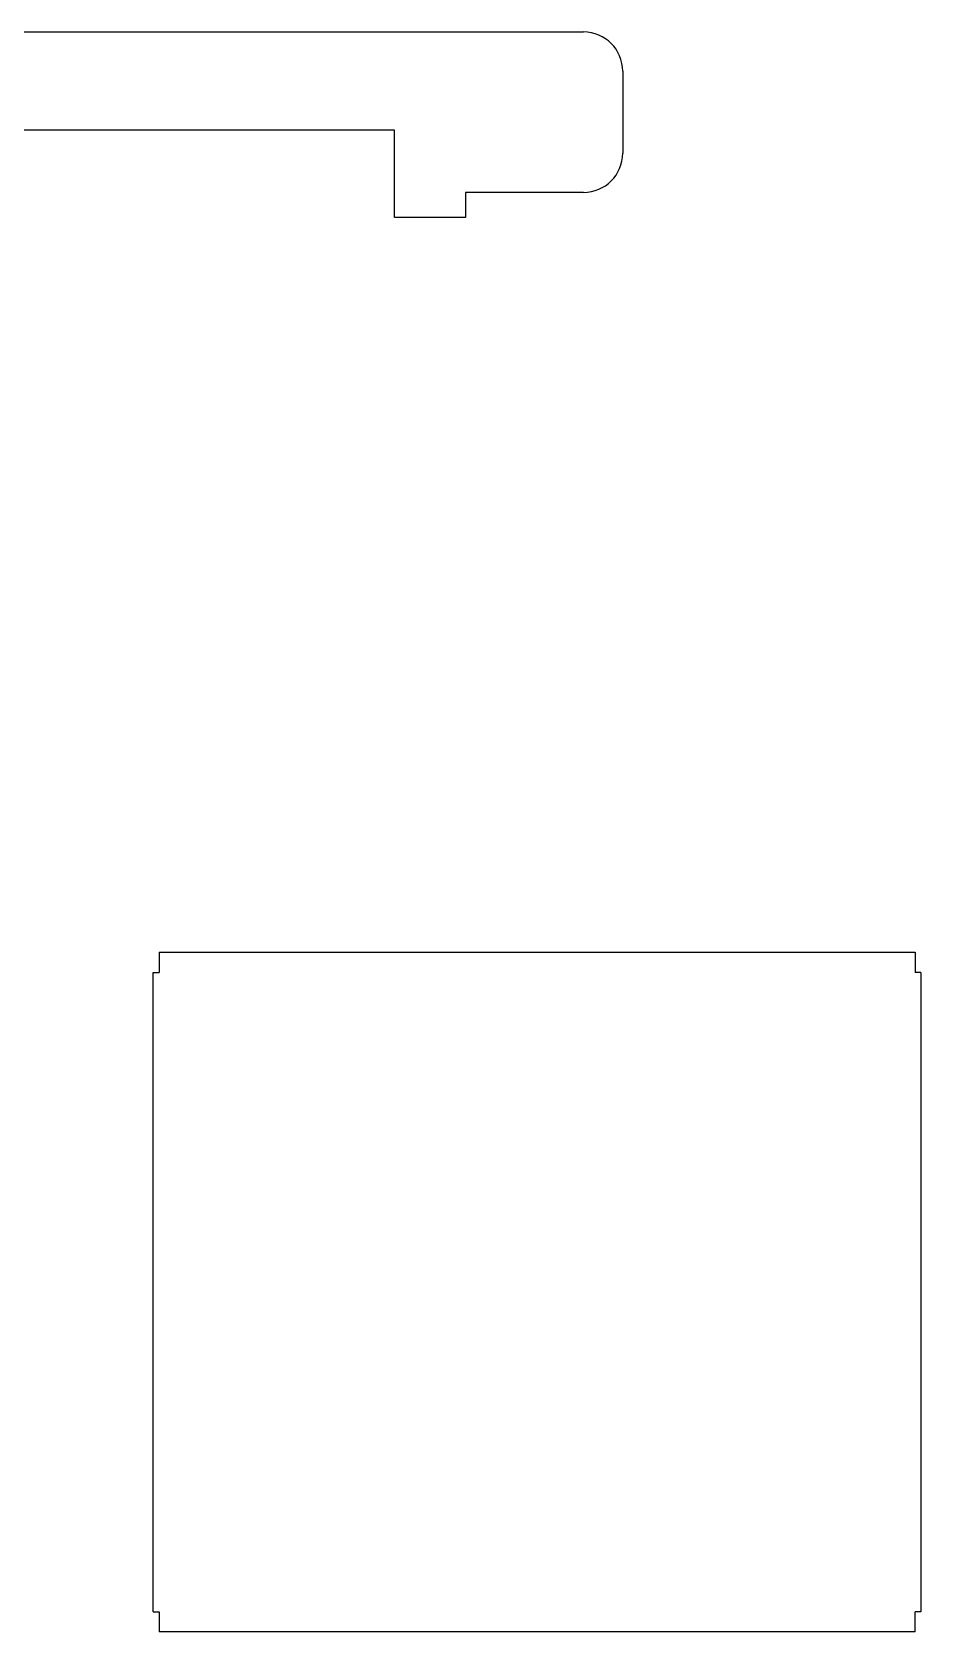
# Model space of a CAD drawing. Header units: inches. Extents: x 141 to 2374, y -6 to 1038.
# Drawn here: x 852 to 1305, y 223 to 1038 of the extents above; entities that cross this region are included whole.
import ezdxf

# ---------------------------------------------------------------- set-up
doc = ezdxf.new("R2010")
doc.units = ezdxf.units.IN
doc.header["$MEASUREMENT"] = 0
doc.linetypes.add('Continuous2', pattern=[0])
doc.layers.add('Nível_Padrão', color=1, linetype='Continuous')

msp = doc.modelspace()

# ---------------------------------------------------------------- linework, layer by layer
at = {"color": 3, "linetype": 'Continuous2', "lineweight": -3, "true_color": 0x00ff00}
for p, q in [((917.28, 569.57), (1302.28, 569.57)), ((917.28, 569.57), (917.28, 559.35)), ((1302.28, 569.57), (1302.28, 559.35)), ((914.28, 233.58), (914.28, 559.35)), ((914.28, 559.35), (917.28, 559.35)), ((1305.28, 559.35), (1302.28, 559.35)), ((1305.28, 559.35), (1305.28, 233.58)), ((914.28, 233.58), (917.28, 233.58)), ((917.28, 233.58), (917.28, 223.36)), ((1305.28, 233.58), (1302.28, 233.58)), ((1302.28, 223.36), (1302.28, 233.58)), ((1302.28, 223.36), (917.28, 223.36))]:
    msp.add_line(p, q, dxfattribs=at)
at = {"layer": 'Nível_Padrão', "color": 1, "linetype": 'Continuous2', "lineweight": -3, "true_color": 0xff0000}
for p, q in [((333.36, 1038.36), (1073.36, 1038.36)), ((1073.36, 1038.36), (1093.36, 1038.36)), ((1093.36, 1038.36), (1133.36, 1038.36)), ((1153.36, 1018.36), (1153.36, 976.66)), ((1037.09, 988.36), (541.32, 988.36)), ((1037.09, 943.86), (1037.09, 988.36)), ((1133.36, 956.66), (1073.36, 956.66)), ((1073.36, 956.66), (1073.36, 943.86)), ((1073.36, 943.86), (1037.09, 943.86))]:
    msp.add_line(p, q, dxfattribs=at)
for centre, start, end in [((1133.36, 1018.36), 0, 90), ((1133.36, 976.66), 270, 360)]:
    msp.add_arc(centre, 20, start, end, dxfattribs=at)

doc.saveas('drawing.dxf')
